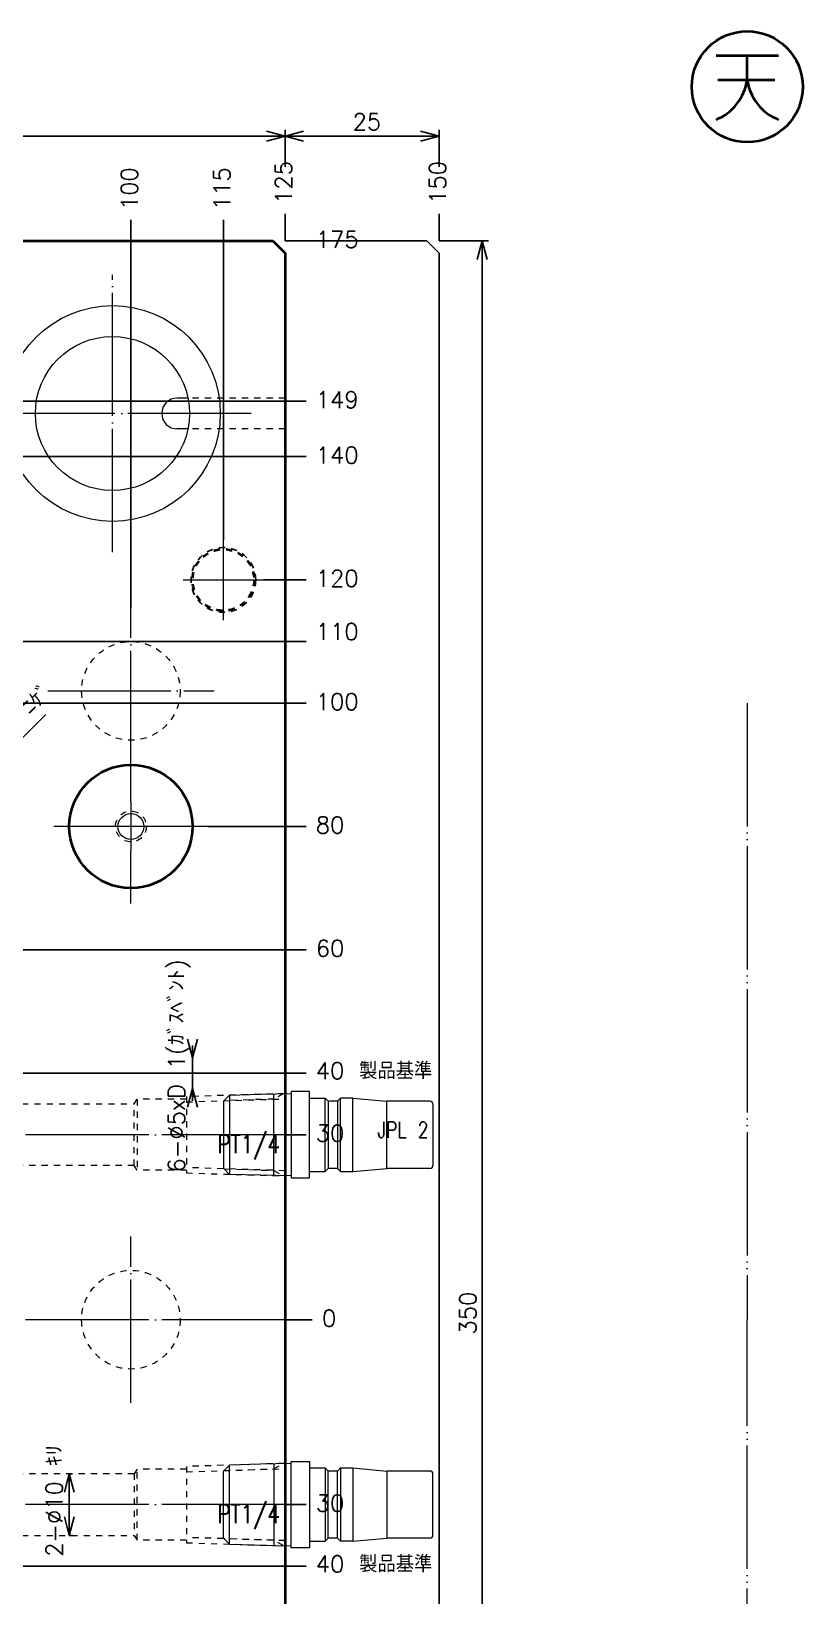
# Model space of a CAD drawing. Extents: x -178 to 604, y -587 to 345.
# Drawn here: x 83.8 to 209, y -44.8 to 209 of the extents above; entities that cross this region are included whole.
import ezdxf

# ---------------------------------------------------------------- set-up
doc = ezdxf.new("R2010")
doc.units = 0
doc.header["$MEASUREMENT"] = 0
for name, pattern in [('BORDER', [22, 20, -1, 0, -1]), ('DIVIDE', [23, 20, -1, 0, -1, 0, -1]), ('PHANTOM', [35, 30, -1, 1, -1, 1, -1]), ('STITCH', [2, 1, -1])]:
    doc.linetypes.add(name, pattern=pattern)
for name, color, linetype in [('11', 7, 'Continuous'), ('12', 7, 'Continuous'), ('25', 7, 'Continuous'), ('寸法線', 7, 'Continuous')]:
    doc.layers.add(name, color=color, linetype=linetype)
doc.styles.get("Standard").update_dxf_attribs({"font": 'txt', "bigfont": 'extfont'})
doc.dimstyles.new('VELDIM0', dxfattribs={"dimtxt": 2.69875, "dimasz": 3.000166, "dimexe": 0.5, "dimexo": 0.0625, "dimgap": 0.09, "dimtad": 0, "dimdec": 3, "dimdsep": 46, "dimtxsty": 'Standard', "dimcen": 0.09, "dimdle": 3, "dimadec": 0, "dimazin": 0, "dimtfac": 1, "dimtdec": 4, "dimtofl": 0, "dimtmove": 0, "dimatfit": 3, "dimfxl": 1, "dimtolj": 1, "dimtzin": 0, "dimarcsym": 0})
doc.dimstyles.new('VELDIM1', dxfattribs={"dimtxt": 2.69875, "dimasz": 3.000166, "dimexe": 0.5, "dimexo": 0.0625, "dimgap": 0.09, "dimtad": 0, "dimdec": 3, "dimdsep": 46, "dimtxsty": 'Standard', "dimcen": 0.09, "dimdle": 2, "dimadec": 0, "dimazin": 0, "dimtfac": 1, "dimtdec": 4, "dimtofl": 0, "dimtmove": 0, "dimatfit": 3, "dimfxl": 1, "dimtolj": 1, "dimtzin": 0, "dimarcsym": 0})
doc.dimstyles.new('VELDIM2', dxfattribs={"dimtxt": 2.69875, "dimasz": 3.000166, "dimexe": 1.25, "dimexo": 0.0625, "dimgap": 0.09, "dimtad": 0, "dimdec": 3, "dimdsep": 46, "dimtxsty": 'Standard', "dimcen": 0.09, "dimdle": 5, "dimadec": 0, "dimazin": 0, "dimtfac": 1, "dimtdec": 4, "dimtofl": 0, "dimtmove": 0, "dimatfit": 3, "dimfxl": 1, "dimtolj": 1, "dimtzin": 0, "dimarcsym": 0})
doc.dimstyles.new('VELDIM3', dxfattribs={"dimtxt": 2.69875, "dimasz": 3.000166, "dimexe": 1, "dimexo": 0.0625, "dimgap": 0.09, "dimtad": 0, "dimdec": 3, "dimdsep": 46, "dimtxsty": 'Standard', "dimcen": 0.09, "dimdle": 3, "dimadec": 0, "dimazin": 0, "dimtfac": 1, "dimtdec": 4, "dimtofl": 0, "dimtmove": 0, "dimatfit": 3, "dimfxl": 1, "dimtolj": 1, "dimtzin": 0, "dimarcsym": 0})

# ---------------------------------------------------------------- blocks, each defined once
blk = doc.blocks.new('*D140')
at = {"color": 0}
for p, q in [((125, 187), (125, 193)), ((150, 187), (150, 193)), ((128, 192.8), (125, 192)), ((125, 192), (140.62, 192)), ((125, 192), (134.38, 192)), ((125, 192), (128, 192)), ((125, 192), (128, 191.2)), ((150, 192), (134.38, 192)), ((150, 192), (140.62, 192)), ((150, 192), (147, 192.8)), ((150, 192), (147, 192)), ((147, 191.2), (150, 192))]:
    blk.add_line(p, q, dxfattribs=at)
blk.add_text('25', height=2.699, dxfattribs=at).set_placement((135.97, 192.98))
blk = doc.blocks.new('CLUMP63')
at = {"layer": '25', "color": 1, "lineweight": 13}
for p, q in [((109.25, 149.5), (107.5, 149.5)), ((109.25, 144.5), (107.5, 144.5))]:
    blk.add_line(p, q, dxfattribs=at)
at = {"layer": '25', "color": 1, "linetype": 'STITCH', "lineweight": 13}
for p, q in [((125, 149.5), (109.25, 149.5)), ((125, 144.5), (109.25, 144.5))]:
    blk.add_line(p, q, dxfattribs=at)
at = {"layer": '25', "color": 1, "lineweight": 13}
blk.add_arc((107.5, 147), 2.5, 90, 270, dxfattribs=at)
blk = doc.blocks.new('*D178')
at = {"color": 0}
for p, q in [((109.2, 45.5), (110, 42.5)), ((110, 42.5), (110.8, 45.5)), ((110, 42.5), (110, 44.5)), ((110, 42.5), (110, 42.5)), ((110, 37.5), (110, 42.5)), ((110, 42.5), (110, 37.5)), ((110, 42.5), (110, 42.5)), ((110, 37.5), (109.2, 34.5)), ((110, 37.5), (110, 37.5)), ((110, 37.5), (110, 37.5)), ((110, 37.5), (110, 35.5)), ((110.8, 34.5), (110, 37.5))]:
    blk.add_line(p, q, dxfattribs=at)
blk.add_text('6-%%c5xD 1(ｶﾞｽﾍﾞﾝﾄ)', height=2.6987, rotation=90, dxfattribs=at).set_placement((108.75, 23.88))
blk = doc.blocks.new('CLUMP90')
at = {"layer": '12', "linetype": 'STITCH', "lineweight": 13}
for p, q in [((125, 36.69), (109, 36.19)), ((109, 36.19), (109, 23.81)), ((109, 35.33), (125, 35.83)), ((125, 35.83), (125, 36.69)), ((125, 24.17), (109, 24.67)), ((109, 23.81), (125, 23.31)), ((125, 23.31), (125, 24.17))]:
    blk.add_line(p, q, dxfattribs=at)
blk = doc.blocks.new('CLUMP91')
at = {"layer": '12', "lineweight": 5}
for p, q in [((115, 35.421938), (116, 36.421938)), ((116, 36.421938), (121.01, 36.5785)), ((116, 36.421938), (116, 23.578063)), ((121.01, 36.5785), (126, 36.667512)), ((123.21, 23.35275), (123.21, 36.64725)), ((126, 37), (126, 23)), ((129, 37), (126, 37)), ((129, 23), (129, 37)), ((129, 35.95), (131.5, 35.95)), ((131.5, 24.05), (131.5, 35.95)), ((132, 35.45), (131.5, 35.95)), ((134, 35.95), (133.5, 35.45)), ((134, 24.05), (134, 35.95)), ((136, 35.95), (134, 35.95)), ((136, 24.05), (136, 35.95)), ((136, 35.95), (141.5, 35.45)), ((115, 35.421938), (115, 24.578063)), ((132, 35.45), (132, 24.55)), ((132, 35.45), (132, 24.55)), ((133.5, 35.45), (132, 35.45)), ((133.5, 35.45), (133.5, 24.55)), ((141.5, 24.55), (141.5, 35.45)), ((148.51745, 35.45), (141.5, 35.45)), ((149, 34.950305), (149, 34.642674)), ((149, 34.642674), (149, 25.049696)), ((116, 23.578063), (115, 24.578063)), ((121.01, 23.4215), (116, 23.578063)), ((126, 23.332489), (121.01, 23.4215)), ((126, 23), (129, 23)), ((129, 24.05), (131.5, 24.05)), ((132, 24.55), (131.5, 24.05)), ((133.5, 24.55), (132, 24.55)), ((133.5, 24.55), (134, 24.05)), ((134, 24.05), (136, 24.05)), ((136, 24.05), (141.5, 24.55)), ((148.51745, 24.55), (141.5, 24.55))]:
    blk.add_line(p, q, dxfattribs=at)
at = {"layer": '12', "linetype": 'STITCH', "lineweight": 5}
for p, q in [((123.21, 35.79125), (115.116387, 35.538325)), ((124.687168, 36.644094), (123.21, 35.79125)), ((115.116387, 24.461676), (123.21, 24.20875)), ((123.21, 24.20875), (124.687168, 23.355907))]:
    blk.add_line(p, q, dxfattribs=at)
at = {"layer": '12', "lineweight": 5}
for centre, start, end in [((148.5, 34.950305), 0, 88), ((148.5, 25.049696), 272, 0)]:
    blk.add_arc(centre, 0.5, start, end, dxfattribs=at)
blk = doc.blocks.new('*D181')
at = {"color": 0}
for p, q in [((65.83, 77.83), (86.17, 98.17)), ((67.38, 80.52), (65.83, 77.83)), ((65.83, 77.83), (68.52, 79.38))]:
    blk.add_line(p, q, dxfattribs=at)
blk.add_text('4-M8 ｷｬｯﾌ%%dﾆｹﾞ', height=2.6987, rotation=45, dxfattribs=at).set_placement((68.81, 82.85))
blk = doc.blocks.new('CLUMP92')
at = {"layer": '11', "color": 5, "linetype": 'PHANTOM', "lineweight": 5}
for p, q in [((100, 84), (100, 76)), ((104, 80), (96, 80))]:
    blk.add_line(p, q, dxfattribs=at)
at = {"layer": '11', "linetype": 'STITCH', "lineweight": 13}
blk.add_circle((100, 80), 2.5, dxfattribs=at)
at = {"layer": '11', "color": 5, "lineweight": 5}
blk.add_circle((100, 80), 2.1, dxfattribs=at)
blk = doc.blocks.new('*D222')
at = {"color": 0}
for p, q in [((65, -40), (86.67, -40)), ((86.67, -40), (108.33, -40)), ((108.33, -40), (128.41, -40))]:
    blk.add_line(p, q, dxfattribs=at)
blk.add_text('40 製品基準', height=2.699, dxfattribs=at).set_placement((130, -40.97))
blk = doc.blocks.new('*D223')
at = {"color": 0}
for p, q in [((125, -30), (126.67, -30)), ((126.67, -30), (128.33, -30)), ((128.33, -30), (128.41, -30))]:
    blk.add_line(p, q, dxfattribs=at)
blk.add_text('30', height=2.699, dxfattribs=at).set_placement((130, -31.11))
blk = doc.blocks.new('*D224')
at = {"color": 0}
for p, q in [((90, -25), (89.2, -28)), ((90, -25), (90.5, -25)), ((90, -35), (90, -25)), ((90, -25), (90, -35)), ((90, -25), (90, -25)), ((90, -25), (90, -28)), ((90.8, -28), (90, -25)), ((89.2, -32), (90, -35)), ((90, -35), (90, -32)), ((90, -35), (90.8, -32)), ((90, -35), (90.5, -35)), ((90, -35), (90, -35))]:
    blk.add_line(p, q, dxfattribs=at)
blk.add_text('2-%%c10 ｷﾘ', height=2.699, rotation=90, dxfattribs=at).set_placement((88.91, -38.46))
blk = doc.blocks.new('CLUMP126')
at = {"layer": '12', "linetype": 'STITCH', "lineweight": 13}
for p, q in [((125, -23.31), (109, -23.81)), ((109, -23.81), (109, -36.19)), ((109, -24.67), (125, -24.17)), ((125, -24.17), (125, -23.31)), ((125, -35.83), (109, -35.33)), ((109, -36.19), (125, -36.69)), ((125, -36.69), (125, -35.83))]:
    blk.add_line(p, q, dxfattribs=at)
blk = doc.blocks.new('CLUMP127')
at = {"layer": '12', "lineweight": 5}
for p, q in [((116, -23.578063), (115, -24.578063)), ((115, -35.421938), (115, -24.578063)), ((121.01, -23.4215), (116, -23.578063)), ((116, -36.421938), (116, -23.578063)), ((126, -23.332489), (121.01, -23.4215)), ((123.21, -23.35275), (123.21, -36.64725)), ((126, -37), (126, -23)), ((126, -23), (129, -23)), ((129, -23), (129, -37)), ((129, -24.05), (131.5, -24.05)), ((131.5, -24.05), (131.5, -35.95)), ((132, -24.55), (131.5, -24.05)), ((133.5, -24.55), (132, -24.55)), ((132, -35.45), (132, -24.55)), ((132, -35.45), (132, -24.55)), ((133.5, -24.55), (134, -24.05)), ((133.5, -35.45), (133.5, -24.55)), ((134, -24.05), (134, -35.95)), ((134, -24.05), (136, -24.05)), ((136, -24.05), (136, -35.95)), ((136, -24.05), (141.5, -24.55)), ((141.5, -24.55), (141.5, -35.45)), ((148.51745, -24.55), (141.5, -24.55)), ((149, -34.642674), (149, -25.049696)), ((115, -35.421938), (116, -36.421938)), ((132, -35.45), (131.5, -35.95)), ((133.5, -35.45), (132, -35.45)), ((134, -35.95), (133.5, -35.45)), ((136, -35.95), (141.5, -35.45)), ((148.51745, -35.45), (141.5, -35.45)), ((149, -34.950305), (149, -34.642674)), ((116, -36.421938), (121.01, -36.5785)), ((121.01, -36.5785), (126, -36.667512)), ((129, -37), (126, -37)), ((129, -35.95), (131.5, -35.95)), ((136, -35.95), (134, -35.95))]:
    blk.add_line(p, q, dxfattribs=at)
at = {"layer": '12', "linetype": 'STITCH', "lineweight": 5}
for p, q in [((115.116387, -24.461676), (123.21, -24.20875)), ((123.21, -24.20875), (124.687168, -23.355907)), ((123.21, -35.79125), (115.116387, -35.538325)), ((124.687168, -36.644094), (123.21, -35.79125))]:
    blk.add_line(p, q, dxfattribs=at)
at = {"layer": '12', "lineweight": 5}
for centre, start, end in [((148.5, -25.049696), 0, 88), ((148.5, -34.950305), 272, 0)]:
    blk.add_arc(centre, 0.5, start, end, dxfattribs=at)
blk = doc.blocks.new('*D227')
at = {"color": 0}
for p, q in [((125, 0), (127, 0)), ((127, 0), (129, 0)), ((129, 0), (129.41, 0))]:
    blk.add_line(p, q, dxfattribs=at)
blk.add_text('0', height=2.7, dxfattribs=at).set_placement((131, -1.11))
blk = doc.blocks.new('CLUMP260')
at = {"layer": '寸法線', "lineweight": 40}
for p, q in [((194.94, 205.06), (205.06, 205.06)), ((200, 201.12), (200, 205.06)), ((195.22, 201.12), (204.5, 201.12))]:
    blk.add_line(p, q, dxfattribs=at)
blk.add_circle((200, 200), 9, dxfattribs=at)
for centre, start, end in [((191.85, 202.29), 292.0214, 351.8845), ((208.15, 202.29), 188.1155, 247.9786)]:
    blk.add_arc(centre, 8.23, start, end, dxfattribs=at)
blk = doc.blocks.new('CLUMP269')
at = {"layer": '25', "color": 5, "linetype": 'BORDER', "lineweight": 5}
for p, q in [((100, 84), (100, 92.5)), ((96, 80), (87.5, 80)), ((112.5, 80), (104, 80)), ((100, 67.5), (100, 76))]:
    blk.add_line(p, q, dxfattribs=at)
at = {"layer": '25', "lineweight": 40}
blk.add_circle((100, 80), 10, dxfattribs=at)
blk = doc.blocks.new('*D505')
at = {"color": 0}
for p, q in [((66.5, -100), (87.67, -100)), ((87.67, -100), (108.83, -100)), ((108.83, -100), (128.41, -100))]:
    blk.add_line(p, q, dxfattribs=at)
blk.add_text('100', height=2.699, dxfattribs=at).set_placement((130, -101.11))
blk = doc.blocks.new('*D506')
at = {"color": 0}
for p, q in [((66.6, -110), (87.74, -110)), ((87.74, -110), (108.87, -110)), ((108.87, -110), (128.41, -110))]:
    blk.add_line(p, q, dxfattribs=at)
blk.add_text('110', height=2.699, dxfattribs=at).set_placement((130, -109.72))
blk = doc.blocks.new('*D507')
at = {"color": 0}
for p, q in [((112.5, -80), (118.33, -80)), ((118.33, -80), (124.17, -80)), ((124.17, -80), (128.41, -80))]:
    blk.add_line(p, q, dxfattribs=at)
blk.add_text('80', height=2.699, dxfattribs=at).set_placement((130, -81.11))
blk = doc.blocks.new('*D572')
at = {"color": 0}
for p, q in [((150, 179), (150, 179.41)), ((150, 177), (150, 179)), ((150, 175), (150, 177))]:
    blk.add_line(p, q, dxfattribs=at)
blk.add_text('150', height=2.699, rotation=90, dxfattribs=at).set_placement((151.11, 181))
blk = doc.blocks.new('*D589')
at = {"color": 0}
for p, q in [((115, 162.17), (115, 178.41)), ((115, 144.33), (115, 162.17)), ((115, 126.5), (115, 144.33))]:
    blk.add_line(p, q, dxfattribs=at)
blk.add_text('115', height=2.699, rotation=90, dxfattribs=at).set_placement((116.11, 180))
blk = doc.blocks.new('*D591')
at = {"color": 0}
for p, q in [((125, 179), (125, 179.41)), ((125, 177), (125, 179)), ((125, 175), (125, 177))]:
    blk.add_line(p, q, dxfattribs=at)
blk.add_text('125', height=2.699, rotation=90, dxfattribs=at).set_placement((126.11, 181))
blk = doc.blocks.new('*D595')
at = {"color": 0}
for p, q in [((19, -60), (56, -60)), ((56, -60), (93, -60)), ((93, -60), (128.41, -60))]:
    blk.add_line(p, q, dxfattribs=at)
blk.add_text('60', height=2.699, dxfattribs=at).set_placement((130, -61.11))
blk = doc.blocks.new('*D675')
at = {"color": 0}
for p, q in [((19, 60), (56, 60)), ((56, 60), (93, 60)), ((93, 60), (128.41, 60))]:
    blk.add_line(p, q, dxfattribs=at)
blk.add_text('60', height=2.699, dxfattribs=at).set_placement((130, 58.89))
blk = doc.blocks.new('*D676')
at = {"color": 0}
for p, q in [((66.6, 110), (87.74, 110)), ((87.74, 110), (108.87, 110)), ((108.87, 110), (128.41, 110))]:
    blk.add_line(p, q, dxfattribs=at)
blk.add_text('110', height=2.699, dxfattribs=at).set_placement((130, 110.28))
blk = doc.blocks.new('*D677')
at = {"color": 0}
for p, q in [((66.5, 100), (87.67, 100)), ((87.67, 100), (108.83, 100)), ((108.83, 100), (128.41, 100))]:
    blk.add_line(p, q, dxfattribs=at)
blk.add_text('100', height=2.699, dxfattribs=at).set_placement((130, 98.89))
blk = doc.blocks.new('*D678')
at = {"color": 0}
for p, q in [((112.5, 80), (118.33, 80)), ((118.33, 80), (124.17, 80)), ((124.17, 80), (128.41, 80))]:
    blk.add_line(p, q, dxfattribs=at)
blk.add_text('80', height=2.699, dxfattribs=at).set_placement((130, 78.89))
blk = doc.blocks.new('*D682')
at = {"color": 0}
for p, q in [((125, 30), (126.67, 30)), ((126.67, 30), (128.33, 30)), ((128.33, 30), (128.41, 30))]:
    blk.add_line(p, q, dxfattribs=at)
blk.add_text('30', height=2.699, dxfattribs=at).set_placement((130, 28.89))
blk = doc.blocks.new('*D693')
at = {"color": 0}
for p, q in [((65, 40), (86.67, 40)), ((86.67, 40), (108.33, 40)), ((108.33, 40), (128.41, 40))]:
    blk.add_line(p, q, dxfattribs=at)
blk.add_text('40 製品基準', height=2.699, dxfattribs=at).set_placement((130, 39.03))
blk = doc.blocks.new('*D694')
at = {"color": 0}
for p, q in [((121.5, 120), (124.33, 120)), ((124.33, 120), (127.17, 120)), ((127.17, 120), (128.41, 120))]:
    blk.add_line(p, q, dxfattribs=at)
blk.add_text('120', height=2.699, dxfattribs=at).set_placement((130, 118.89))
blk = doc.blocks.new('*D733')
at = {"color": 0}
for p, q in [((63.5, 149), (85.67, 149)), ((85.67, 149), (107.83, 149)), ((107.83, 149), (128.41, 149))]:
    blk.add_line(p, q, dxfattribs=at)
blk.add_text('149', height=2.699, dxfattribs=at).set_placement((130, 147.89))
blk = doc.blocks.new('CLUMP401')
at = {"layer": '25', "color": 5, "linetype": 'BORDER', "lineweight": 5}
for p, q in [((115, 113.5), (115, 126.5)), ((108.5, 120), (121.5, 120))]:
    blk.add_line(p, q, dxfattribs=at)
at = {"layer": '25', "linetype": 'STITCH', "lineweight": 40}
blk.add_circle((115, 120), 5, dxfattribs=at)
blk = doc.blocks.new('CLUMP400')
at = {"layer": '25', "color": 5, "linetype": 'BORDER', "lineweight": 5}
for p, q in [((115, 113.5), (115, 126.5)), ((108.5, 120), (121.5, 120))]:
    blk.add_line(p, q, dxfattribs=at)
at = {"layer": '25', "linetype": 'STITCH', "lineweight": 25}
blk.add_circle((115, 120), 5.25, dxfattribs=at)
at = {"layer": '25', "linetype": 'STITCH', "lineweight": 40}
blk.add_circle((115, 120), 5, dxfattribs=at)
at = {"layer": '25', "linetype": 'STITCH', "lineweight": 25}
blk.add_blockref('CLUMP401', (0, 0), dxfattribs=at)
blk = doc.blocks.new('*D755')
at = {"color": 0}
for p, q in [((100, 158.5), (100, 178.41)), ((100, 137), (100, 158.5)), ((100, 115.5), (100, 137))]:
    blk.add_line(p, q, dxfattribs=at)
blk.add_text('100', height=2.699, rotation=90, dxfattribs=at).set_placement((101.11, 180))
blk = doc.blocks.new('*D758')
at = {"color": 0}
for p, q in [((5, 140), (46.67, 140)), ((46.67, 140), (88.33, 140)), ((88.33, 140), (128.41, 140))]:
    blk.add_line(p, q, dxfattribs=at)
blk.add_text('140', height=2.699, dxfattribs=at).set_placement((130, 138.89))
blk = doc.blocks.new('*D759')
at = {"color": 0}
for p, q in [((125, 175), (126.67, 175)), ((126.67, 175), (128.33, 175)), ((128.33, 175), (128.41, 175))]:
    blk.add_line(p, q, dxfattribs=at)
blk.add_text('175', height=2.699, dxfattribs=at).set_placement((130, 173.89))
blk = doc.blocks.new('*D807')
at = {"color": 0}
for p, q in [((-125, 187), (-125, 193)), ((125, 187), (125, 193)), ((-122, 192.8), (-125, 192)), ((-125, 192), (4, 192)), ((-125, 192), (-4, 192)), ((-125, 192), (-122, 192)), ((-125, 192), (-122, 191.2)), ((125, 192), (-4, 192)), ((125, 192), (4, 192)), ((125, 192), (122, 192.8)), ((125, 192), (122, 192)), ((122, 191.2), (125, 192))]:
    blk.add_line(p, q, dxfattribs=at)
blk.add_text('250', height=2.699, dxfattribs=at).set_placement((-2.41, 192.98))
blk = doc.blocks.new('*D860')
at = {"color": 0}
for p, q in [((150, 175), (158, 175)), ((157, 175), (156.2, 172)), ((157, 175), (157, 4)), ((157, 175), (157, -4)), ((157, 175), (157, 172)), ((157.8, 172), (157, 175)), ((157, -175), (157, 4)), ((157, -175), (157, -4)), ((156.2, -172), (157, -175)), ((157, -175), (157, -172)), ((157, -175), (157.8, -172)), ((150, -175), (158, -175))]:
    blk.add_line(p, q, dxfattribs=at)
blk.add_text('350', height=2.699, rotation=90, dxfattribs=at).set_placement((156.02, -2.41))
blk = doc.blocks.new('*D866')
at = {"color": 0}
for p, q in [((5, -140), (46.67, -140)), ((46.67, -140), (88.33, -140)), ((88.33, -140), (128.41, -140))]:
    blk.add_line(p, q, dxfattribs=at)
blk.add_text('140', height=2.699, dxfattribs=at).set_placement((130, -141.11))
blk = doc.blocks.new('*D867')
at = {"color": 0}
for p, q in [((63.5, -149), (85.67, -149)), ((85.67, -149), (107.83, -149)), ((107.83, -149), (128.41, -149))]:
    blk.add_line(p, q, dxfattribs=at)
blk.add_text('149', height=2.699, dxfattribs=at).set_placement((130, -150.11))
blk = doc.blocks.new('*D871')
at = {"color": 0}
for p, q in [((121.5, -120), (124.33, -120)), ((124.33, -120), (127.17, -120)), ((127.17, -120), (128.41, -120))]:
    blk.add_line(p, q, dxfattribs=at)
blk.add_text('120', height=2.699, dxfattribs=at).set_placement((130, -121.11))
blk = doc.blocks.new('*D883')
at = {"color": 0}
for p, q in [((125, -175), (126.67, -175)), ((126.67, -175), (128.33, -175)), ((128.33, -175), (128.41, -175))]:
    blk.add_line(p, q, dxfattribs=at)
blk.add_text('175', height=2.699, dxfattribs=at).set_placement((130, -176.11))

msp = doc.modelspace()

# ---------------------------------------------------------------- linework, layer by layer
at = {"layer": '12', "linetype": 'STITCH', "lineweight": 13}
for p, q in [((100.5, 35), (101, 35.75)), ((109, 35.75), (101, 35.75)), ((101, 35.75), (101, 24.25)), ((42.3529, 35), (100.5, 35)), ((100.5, 25), (100.5, 35)), ((100.5, 25), (42.3529, 25)), ((101, 24.25), (100.5, 25)), ((109, 24.25), (101, 24.25)), ((100.5, -25), (42.3529, -25)), ((101, -24.25), (100.5, -25)), ((100.5, -25), (100.5, -35)), ((109, -24.25), (101, -24.25)), ((101, -35.75), (101, -24.25)), ((42.3529, -35), (100.5, -35)), ((100.5, -35), (101, -35.75)), ((109, -35.75), (101, -35.75))]:
    msp.add_line(p, q, dxfattribs=at)
at = {"layer": '12', "color": 5, "linetype": 'BORDER', "lineweight": 5}
for p, q in [((125, 30), (53.25, 30)), ((125, -30), (53.25, -30))]:
    msp.add_line(p, q, dxfattribs=at)
at = {"layer": '25', "lineweight": 40}
for p, q in [((0, 175), (123, 175)), ((123, 175), (125, 173)), ((125, 173), (125, 0)), ((125, 0), (125, -173))]:
    msp.add_line(p, q, dxfattribs=at)
at = {"layer": '25', "lineweight": 25}
for p, q in [((125, 175), (148, 175)), ((148, 175), (150, 173)), ((150, 173), (150, -173))]:
    msp.add_line(p, q, dxfattribs=at)
at = {"layer": '25', "color": 5, "linetype": 'BORDER', "lineweight": 5}
for p, q in [((97, 124.5), (97, 169.5)), ((119.5, 147), (74.5, 147)), ((100, 88.5), (100, 115.5)), ((86.5, 102), (113.5, 102)), ((100, -13.5), (100, 13.5)), ((125, 0), (0, 0))]:
    msp.add_line(p, q, dxfattribs=at)
at = {"layer": '25', "linetype": 'DIVIDE', "lineweight": 5}
for p in [(200, 100), (200, -110)]:
    msp.add_line(p, (200, 0), dxfattribs=at)
at = {"layer": '25', "color": 1, "lineweight": 13}
for radius in [17.5, 12.5]:
    msp.add_circle((97, 147), radius, dxfattribs=at)
at = {"layer": '25', "color": 1, "linetype": 'STITCH', "lineweight": 13}
for centre in [(100, 102), (100, 0)]:
    msp.add_circle(centre, 8, dxfattribs=at)

# ---------------------------------------------------------------- block references
at = {"layer": '11', "linetype": 'BORDER', "lineweight": 5}
msp.add_blockref('CLUMP92', (0, 0), dxfattribs=at)
at = {"layer": '12', "lineweight": 13}
for name in ['CLUMP90', 'CLUMP126']:
    msp.add_blockref(name, (0, 0), dxfattribs=at)
at = {"layer": '12', "lineweight": 5}
for name in ['CLUMP91', 'CLUMP127']:
    msp.add_blockref(name, (0, 0), dxfattribs=at)
at = {"layer": '25', "color": 1, "linetype": 'STITCH', "lineweight": 25}
msp.add_blockref('CLUMP63', (0, 0), dxfattribs=at)
at = {"layer": '25', "linetype": 'STITCH', "lineweight": 25}
for name in ['CLUMP400', 'CLUMP269']:
    msp.add_blockref(name, (0, 0), dxfattribs=at)
at = {"layer": '寸法線', "lineweight": 5}
msp.add_blockref('CLUMP260', (0, 0), dxfattribs=at)

# ---------------------------------------------------------------- texts
at = {"layer": '寸法線', "lineweight": 40, "char_height": 2.998611, "width": 13.8, "attachment_point": 1}
for insert in [(114, 30), (114, -30)]:
    msp.add_mtext('\\W0.8;PT1/4', dxfattribs=dict(at, insert=insert))
at = {"layer": '寸法線', "lineweight": 13, "insert": (140, 32.069), "char_height": 2.55, "width": 11.5, "attachment_point": 1}
msp.add_mtext('\\W0.8;JPL 2', dxfattribs=at)

# ---------------------------------------------------------------- dimensions: what is measured, and where the dimension line sits
at = {"layer": '寸法線', "color": 5, "lineweight": 5}
for base, p1, p2, picture, middle in [((125, 192), (125, 187), (-125, 187), '*D807', (0, 192)), ((150, 192), (150, 187), (125, 187), '*D140', (137.5, 192))]:
    dim = msp.add_linear_dim(base=base, p1=p1, p2=p2, dimstyle='VELDIM3', dxfattribs=at)
    dim.commit()
    dim.dimension.update_dxf_attribs({"geometry": picture, "text_midpoint": middle, "dimtype": 128})
for feature_location, offset, dtype, origin, dimstyle, picture, middle in [((150, 175), (-150, 0), 1, (150, 181), 'VELDIM3', '*D572', (150, 181)), ((125, 175), (-125, 0), 1, (125, 181), 'VELDIM3', '*D591', (125, 181)), ((115, 126.5), (-115, 48.5), 1, (115, 180), 'VELDIM0', '*D589', (115, 180)), ((100, 115.5), (-100, 59.5), 1, (100, 180), 'VELDIM0', '*D755', (100, 180)), ((125, 175), (0, -175), 0, (130, 175), 'VELDIM1', '*D759', (130, 175)), ((63.5, 149), (61.5, -149), 0, (130, 149), 'VELDIM1', '*D733', (130, 149)), ((5, 140), (120, -140), 0, (130, 140), 'VELDIM1', '*D758', (130, 140)), ((121.5, 120), (3.5, -120), 0, (130, 120), 'VELDIM1', '*D694', (130, 120)), ((66.5, 100), (58.5, -100), 0, (130, 100), 'VELDIM1', '*D677', (130, 100)), ((112.5, 80), (12.5, -80), 0, (130, 80), 'VELDIM1', '*D678', (130, 80)), ((19, 60), (106, -60), 0, (130, 60), 'VELDIM1', '*D675', (130, 60)), ((125, 30), (0, -30), 0, (130, 30), 'VELDIM1', '*D682', (130, 30)), ((5, -140), (120, 140), 0, (130, -140), 'VELDIM1', '*D866', (130, -140)), ((19, -60), (106, 60), 0, (130, -60), 'VELDIM1', '*D595', (130, -60)), ((63.5, -149), (61.5, 149), 0, (130, -149), 'VELDIM1', '*D867', (130, -149)), ((66.5, -100), (58.5, 100), 0, (130, -100), 'VELDIM1', '*D505', (130, -100)), ((112.5, -80), (12.5, 80), 0, (130, -80), 'VELDIM1', '*D507', (130, -80)), ((121.5, -120), (3.5, 120), 0, (130, -120), 'VELDIM1', '*D871', (130, -120)), ((125, 0), (0, 0), 0, (131, 0), 'VELDIM3', '*D227', (131, 0)), ((125, -30), (0, 30), 0, (130, -30), 'VELDIM1', '*D223', (130, -30)), ((125, -175), (0, 175), 0, (130, -175), 'VELDIM1', '*D883', (130, -175))]:
    dim = msp.add_ordinate_dim(feature_location=feature_location, offset=offset, dtype=dtype, origin=origin, dimstyle=dimstyle, dxfattribs=at)
    dim.commit()
    dim.dimension.update_dxf_attribs({"geometry": picture, "text_midpoint": middle})
dim = msp.add_linear_dim(base=(157, -175), p1=(150, -175), p2=(150, 175), angle=90, dimstyle='VELDIM3', dxfattribs=at)
dim.commit()
dim.dimension.update_dxf_attribs({"geometry": '*D860', "text_midpoint": (157, 0), "dimtype": 128})
at = {"layer": '寸法線', "color": 1, "lineweight": 5}
for feature_location, offset, origin, picture, middle in [((66.6046863561, 110), (58.3953136439, -110), (130, 110), '*D676', (130, 110)), ((66.6046863562, -110), (58.3953136438, 110), (130, -110), '*D506', (130, -110))]:
    dim = msp.add_ordinate_dim(feature_location=feature_location, offset=offset, dtype=0, origin=origin, dimstyle='VELDIM1', dxfattribs=at)
    dim.commit()
    dim.dimension.update_dxf_attribs({"geometry": picture, "text_midpoint": middle})
at = {"layer": '寸法線', "color": 5, "lineweight": 5}
dim = msp.add_diameter_dim_2p(p1=(60.1716, 72.1716), p2=(65.8284, 77.8284), text='4-M<> ｷｬｯﾌ%%dﾆｹﾞ', dimstyle='VELDIM2', dxfattribs=at)
dim.commit()
dim.dimension.update_dxf_attribs({"geometry": '*D181', "text_midpoint": (78, 90), "dimtype": 131})
for base, p1, p2, text, dimstyle, picture, middle, dimtype in [((110, 37.5), (110, 37.5), (110, 42.5), '6-%%c<>xD 1(ｶﾞｽﾍﾞﾝﾄ)', 'VELDIM1', '*D178', (110, 40), 128), ((90, -35), (90, -35), (90, -25), '2-%%c<> ｷﾘ', 'VELDIM0', '*D224', (90, -30), 129)]:
    dim = msp.add_linear_dim(base=base, p1=p1, p2=p2, angle=90, text=text, dimstyle=dimstyle, dxfattribs=at)
    dim.commit()
    dim.dimension.update_dxf_attribs({"geometry": picture, "text_midpoint": middle, "dimtype": dimtype})
for feature_location, offset, origin, picture, middle in [((65, 40), (60, -40), (130, 40), '*D693', (130, 40)), ((65, -40), (60, 40), (130, -40), '*D222', (130, -40))]:
    dim = msp.add_ordinate_dim(feature_location=feature_location, offset=offset, dtype=0, origin=origin, text='<> 製品基準', dimstyle='VELDIM1', dxfattribs=at)
    dim.commit()
    dim.dimension.update_dxf_attribs({"geometry": picture, "text_midpoint": middle})

doc.saveas('drawing.dxf')
